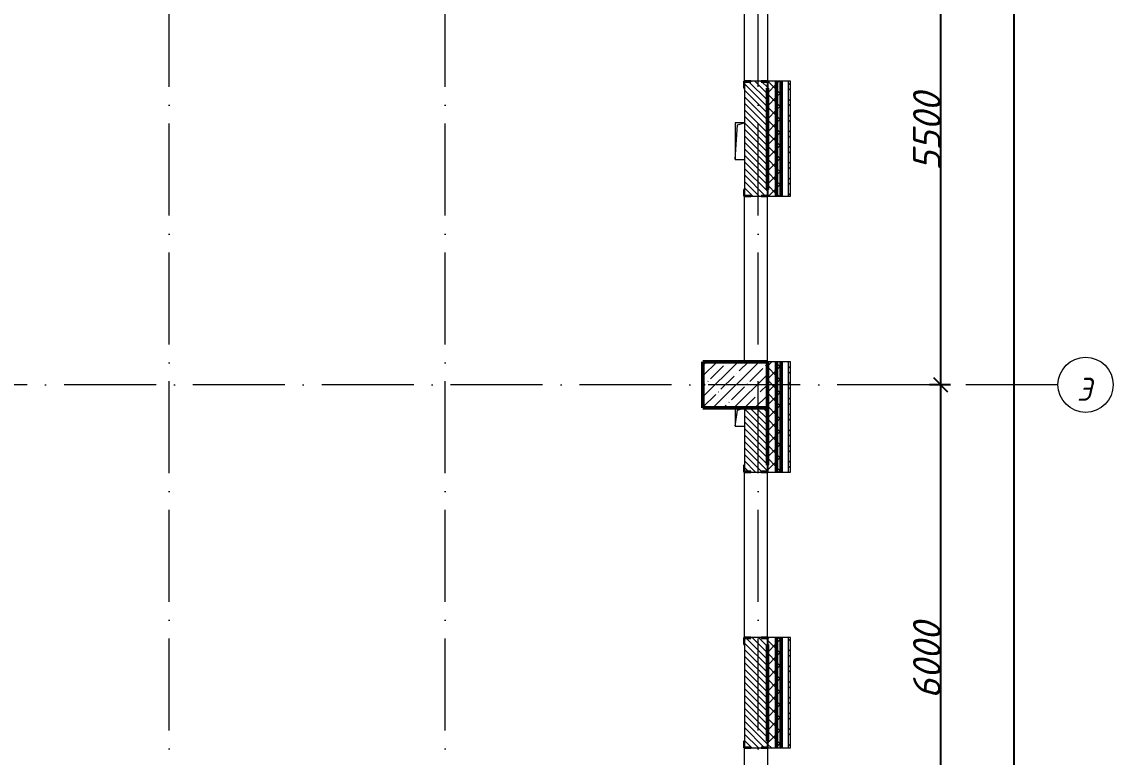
# Model space of a CAD drawing. Header units: millimetres. Extents: x -537608 to 253996, y -217170 to 186033.
# Drawn here: x -163237 to -151377, y 117615 to 125612 of the extents above; entities that cross this region are included whole.
import ezdxf

# ---------------------------------------------------------------- set-up
doc = ezdxf.new("R2010")
doc.units = ezdxf.units.MM
doc.linetypes.add('50_200_ШТРИХ_1Т_ш5_п1_п1_', pattern=[1400, 1000, -200, 0, -200])
for name, color, linetype, lineweight in [('A-____-____-DIMS', 7, 'Continuous', 9), ('A-GENM-____-MCUT', 7, 'Continuous', 25), ('A-GENM-____-OTLN', 7, 'Continuous', 9), ('A-GENM-____-OTLN-1', 7, 'Continuous', 25), ('A-WALL-____-MCUT-2', 7, 'Continuous', 50), ('A-WALL-____-MCUT-3', 7, 'Continuous', 9), ('A-WALL-____-OTLN', 7, 'Continuous', 9), ('A-WALL-____-PATT-1', 7, 'Continuous', 9), ('A-WALL-FNSH-MCUT-1', 7, 'Continuous', 9), ('S-COLS-____-MCUT', 7, 'Continuous', 50), ('S-COLS-____-OTLN', 7, 'Continuous', 9), ('S-GRID-____-IDEN', 7, 'Continuous', 9), ('S-GRID-____-OTLN-1', 7, '50_200_ШТРИХ_1Т_ш5_п1_п1_', 9)]:
    doc.layers.add(name, color=color, linetype=linetype, lineweight=lineweight)
doc.styles.add('ISOCPEUR_I', font='isocpeui.ttf', dxfattribs={"height": 300})
doc.dimstyles.new('ISO-2_5_0_9К_БОЛЬШОЙ_ОСИ', dxfattribs={"dimscale": 304.8, "dimtxt": 248.995294, "dimasz": 0.492126, "dimexe": 0.393701, "dimexo": 0, "dimgap": 0, "dimtad": 1, "dimdec": 0, "dimzin": 0, "dimdsep": 46, "dimtxsty": 'ISOCPEUR_I', "dimblk1": 'OBLIQUE', "dimblk2": 'OBLIQUE', "dimsah": 1, "dimcen": 0.09, "dimdle": 0.393701, "dimazin": 0, "dimtfac": 1, "dimtdec": 4, "dimtix": 1, "dimtmove": 0, "dimatfit": 3, "dimfxl": 1, "dimtvp": 1, "dimtolj": 1, "dimtzin": 0, "dimarcsym": 2})
pattern_1 = [(135, (-178684.97, 83184.237), (-35.35534, -35.35534), [])]
pattern_2 = [(45, (-178684.97, 83184.24), (-85.53659, 85.53659), []), (45, (-178627.95, 83184.24), (-85.53659, 85.53659), [])]
pattern_3 = [(45, (-178684.97, 83184.24), (-70.71068, 70.71068), []), (135, (-178684.97, 83184.24), (-70.71068, -70.71068), [])]

# ---------------------------------------------------------------- blocks, each defined once
blk = doc.blocks.new('BSC_Колонна _Прямоугольная - 500х700-V8-АР1_План отверстий 3 этажа в осях 1-64_А-ГГ')
at = {"layer": 'S-COLS-____-OTLN'}
h = blk.add_hatch(dxfattribs=at)
h.set_pattern_fill('FP_42', color=256, style=0, pattern_type=2)
h.set_pattern_definition([(315, (-38481.04, 23200), (114.04925, 114.04925), []), (315, (-38481.04, 23085.95), (114.04925, 114.04925), [201.613, -40.323, 3.353, -36.97])])
h.paths.add_polyline_path([(-250, 237), (-250, -350), (250, -350), (250, 350), (-250, 350)], flags=0)
at = {"layer": 'S-COLS-____-MCUT'}
for p, q in [((250, 350), (-250, 350)), ((-250, 350), (-250, -350)), ((250, -350), (250, 350)), ((-250, -350), (250, -350))]:
    blk.add_line(p, q, dxfattribs=at)
blk = doc.blocks.new('Фахверк_СКБ_Уголок - 250_2700-27497298-АР1_План отверстий 3 этажа в осях 1-64_А-ГГ')
at = {"layer": 'A-GENM-____-MCUT'}
for p, q in [((200, 181), (125, 181)), ((125, 181), (125, 106)), ((131, 106), (131, 175)), ((131, 175), (200, 175)), ((200, 175), (200, 181)), ((125, 106), (131, 106)), ((131, -6), (125, -6)), ((125, -6), (125, -81)), ((125, -81), (200, -81)), ((131, -75), (131, -6)), ((200, -75), (131, -75)), ((200, -81), (200, -75))]:
    blk.add_line(p, q, dxfattribs=at)
blk = doc.blocks.new('AR_Отверстие прямоугольное _в плите_ - AR_Отверстие прямоугольное _в плите_-V178-АР1_План отверстий 3 этажа в осях 1-64_А-ГГ')
at = {"layer": 'A-GENM-____-OTLN'}
for p, q in [((-50, 100), (-50, -100)), ((-50, -100), (-25, 75)), ((-25, 75), (50, 100)), ((-50, -100), (50, -100))]:
    blk.add_line(p, q, dxfattribs=at)
blk = doc.blocks.new('AR_Отверстие прямоугольное _в плите_ - AR_Отверстие прямоугольное _в плите_-30510902-АР1_План отверстий 3 этажа в осях 1-64_А-ГГ')
at = {"layer": 'A-GENM-____-OTLN'}
for p, q in [((50, 200), (-50, 200)), ((-50, 200), (-50, -200)), ((-50, -200), (-25, 175)), ((-25, 175), (50, 200)), ((-50, -200), (50, -200))]:
    blk.add_line(p, q, dxfattribs=at)
blk = doc.blocks.new('Ось сетки - Круг_Ø6_00__ISO-2_5_0_9K_-25732049-АР1_План отверстий 3 этажа в осях 1-64_А-ГГ')
at = {"layer": 'S-GRID-____-IDEN'}
blk.add_circle((0, 0), 3, dxfattribs=at)
blk = doc.blocks.new('_Oblique')
at = {"color": 0, "linetype": 'ByBlock', "lineweight": -2}
blk.add_line((-0.5, -0.5), (0.5, 0.5), dxfattribs=at)
blk = doc.blocks.new('*D1170')
at = {"layer": 'A-____-____-DIMS', "color": 0, "lineweight": -2, "transparency": 16777216}
for p, q in [((-153252, 127285), (-153252, 121545)), ((-153146, 127165), (-153372, 127165)), ((-153146, 121665), (-153372, 121665))]:
    blk.add_line(p, q, dxfattribs=at)
at = {"layer": 'Defpoints', "color": 0, "transparency": 16777216}
for p in [(-153146, 127165), (-153252, 121665), (-153146, 121665)]:
    blk.add_point(p, dxfattribs=at)
at = {"layer": 'A-____-____-DIMS', "color": 0, "lineweight": -2, "transparency": 16777216, "xscale": 150, "yscale": 150, "zscale": 150}
for p, rotation in [((-153252, 127165), 90), ((-153252, 121665), 270)]:
    blk.add_blockref('_Oblique', p, dxfattribs=dict(at, rotation=rotation))
at = {"layer": 'A-____-____-DIMS', "color": 0, "transparency": 16777216, "insert": (-153402, 124415), "char_height": 300, "width": 758.48, "attachment_point": 5, "rotation": 90, "style": 'ISOCPEUR_I'}
blk.add_mtext('\\A1;5500', dxfattribs=at)
blk = doc.blocks.new('*D1171')
at = {"layer": 'A-____-____-DIMS', "color": 0, "lineweight": -2, "transparency": 16777216}
for p, q in [((-153252, 121785), (-153252, 115545)), ((-153146, 121665), (-153372, 121665)), ((-153146, 115665), (-153372, 115665))]:
    blk.add_line(p, q, dxfattribs=at)
at = {"layer": 'Defpoints', "color": 0, "transparency": 16777216}
for p in [(-153146, 121665), (-153252, 115665), (-153146, 115665)]:
    blk.add_point(p, dxfattribs=at)
at = {"layer": 'A-____-____-DIMS', "color": 0, "lineweight": -2, "transparency": 16777216, "xscale": 150, "yscale": 150, "zscale": 150}
for p, rotation in [((-153252, 121665), 90), ((-153252, 115665), 270)]:
    blk.add_blockref('_Oblique', p, dxfattribs=dict(at, rotation=rotation))
at = {"layer": 'A-____-____-DIMS', "color": 0, "transparency": 16777216, "insert": (-153402, 118665), "char_height": 300, "width": 758.48, "attachment_point": 5, "rotation": 90, "style": 'ISOCPEUR_I'}
blk.add_mtext('\\A1;6000', dxfattribs=at)
blk = doc.blocks.new('*D1176')
at = {"layer": 'A-____-____-DIMS', "color": 0, "lineweight": -2, "transparency": 16777216}
for p, q in [((-152452, 97245), (-152452, 130935)), ((-152559, 130815), (-152332, 130815)), ((-152559, 97365), (-152332, 97365))]:
    blk.add_line(p, q, dxfattribs=at)
at = {"layer": 'Defpoints', "color": 0, "transparency": 16777216}
for p in [(-152559, 130815), (-152452, 130815), (-152559, 97365)]:
    blk.add_point(p, dxfattribs=at)
at = {"layer": 'A-____-____-DIMS', "color": 0, "lineweight": -2, "transparency": 16777216, "xscale": 150, "yscale": 150, "zscale": 150}
for p, rotation in [((-152452, 130815), 90), ((-152452, 97365), 270)]:
    blk.add_blockref('_Oblique', p, dxfattribs=dict(at, rotation=rotation))
at = {"layer": 'A-____-____-DIMS', "color": 0, "transparency": 16777216, "insert": (-152602, 114090), "char_height": 300, "width": 971.08, "attachment_point": 5, "rotation": 90, "style": 'ISOCPEUR_I'}
blk.add_mtext('\\A1;33450', dxfattribs=at)

msp = doc.modelspace()

# ---------------------------------------------------------------- hatches: boundary and pattern name
at = {"layer": 'A-WALL-____-PATT-1'}
h = msp.add_hatch(dxfattribs=at)
h.set_pattern_fill('FP_3', color=256, style=0, pattern_type=2)
h.set_pattern_definition(pattern_2)
h.paths.add_polyline_path([(-154884.9702, 124735.2788), (-154884.9702, 124965.2788), (-154904.9702, 124965.2788), (-154904.9702, 124735.2788)], flags=0)
h.paths.add_polyline_path([(-154884.9702, 126765.2788), (-154884.9702, 131165.2788), (-154904.9702, 131165.2788), (-154904.9702, 126765.2788)], flags=0)
h = msp.add_hatch(dxfattribs=at)
h.set_pattern_fill('FP_1', color=256, style=0, pattern_type=2)
h.set_pattern_definition(pattern_3)
h.paths.add_polyline_path([(-155034.9702, 92715.2788), (-155034.9702, 94915.2788), (-155128.9702, 94915.2788), (-155128.9702, 94840.2788), (-155134.9702, 94840.2788), (-155134.9702, 92715.2788)], flags=0)
h.paths.add_polyline_path([(-155034.9702, 96715.2788), (-155034.9702, 97915.2788), (-155128.9702, 97915.2788), (-155128.9702, 97840.2788), (-155134.9702, 97840.2788), (-155134.9702, 96790.2788), (-155128.9702, 96790.2788), (-155128.9702, 96715.2788)], flags=0)
h.paths.add_polyline_path([(-155034.9702, 99715.2788), (-155034.9702, 100915.2788), (-155134.9702, 100915.2788), (-155134.9702, 99790.2788), (-155128.9702, 99790.2788), (-155128.9702, 99715.2788)], flags=0)
h.paths.add_polyline_path([(-155034.9702, 102715.2788), (-155034.9702, 103915.2788), (-155128.9702, 103915.2788), (-155128.9702, 103840.2788), (-155134.9702, 103840.2788), (-155134.9702, 102790.2788), (-155128.9702, 102790.2788), (-155128.9702, 102715.2788)], flags=0)
h.paths.add_polyline_path([(-155134.9702, 105715.2788), (-155034.9702, 105715.2788), (-155034.9702, 106915.2788), (-155128.9702, 106915.2788), (-155128.9702, 106840.2788), (-155134.9702, 106840.2788), (-155134.9702, 106215.2788)], flags=0)
h.paths.add_polyline_path([(-155128.9702, 108715.2788), (-155034.9702, 108715.2788), (-155034.9702, 109915.2788), (-155134.9702, 109915.2788), (-155134.9702, 108790.2788), (-155128.9702, 108790.2788), (-155128.9702, 108721.2788)], flags=0)
h.paths.add_polyline_path([(-155128.9702, 111715.2788), (-155034.9702, 111715.2788), (-155034.9702, 112915.2788), (-155128.9702, 112915.2788), (-155128.9702, 112840.2788), (-155134.9702, 112840.2788), (-155134.9702, 111790.2788), (-155128.9702, 111790.2788), (-155128.9702, 111721.2788)], flags=0)
h.paths.add_polyline_path([(-155128.9702, 114715.2788), (-155034.9702, 114715.2788), (-155034.9702, 115915.2788), (-155134.9702, 115915.2788), (-155134.9702, 114790.2788), (-155128.9702, 114790.2788), (-155128.9702, 114721.2788)], flags=0)
h.paths.add_polyline_path([(-155034.9702, 117715.2788), (-155034.9702, 118915.2788), (-155128.9702, 118915.2788), (-155128.9702, 118840.2788), (-155134.9702, 118840.2788), (-155134.9702, 117790.2788), (-155128.9702, 117790.2788), (-155128.9702, 117715.2788)], flags=0)
h.paths.add_polyline_path([(-155128.9702, 120715.2788), (-155034.9702, 120715.2788), (-155034.9702, 121915.2788), (-155134.9702, 121915.2788), (-155134.9702, 120790.2788), (-155128.9702, 120790.2788), (-155128.9702, 120721.2788)], flags=0)
h.paths.add_polyline_path([(-155034.9702, 123715.2788), (-155034.9702, 124965.2788), (-155128.9702, 124965.2788), (-155128.9702, 124890.2788), (-155134.9702, 124890.2788), (-155134.9702, 123790.2788), (-155128.9702, 123790.2788), (-155128.9702, 123715.2788)], flags=0)
h.paths.add_polyline_path([(-155034.9702, 126765.2788), (-155034.9702, 130915.2788), (-155134.9702, 130915.2788), (-155134.9702, 126765.2788)], flags=0)
h = msp.add_hatch(dxfattribs=at)
h.set_pattern_fill('FP_1', color=256, style=0, pattern_type=2)
h.set_pattern_definition(pattern_3)
h.paths.add_polyline_path([(-154984.9702, 92715.2788), (-154984.9702, 94915.2788), (-155034.9702, 94915.2788), (-155034.9702, 92715.2788)], flags=0)
h.paths.add_polyline_path([(-154984.9702, 96715.2788), (-154984.9702, 97915.2788), (-155034.9702, 97915.2788), (-155034.9702, 96715.2788)], flags=0)
h.paths.add_polyline_path([(-154984.9702, 99715.2788), (-154984.9702, 100915.2788), (-155034.9702, 100915.2788), (-155034.9702, 99715.2788)], flags=0)
h.paths.add_polyline_path([(-154984.9702, 102715.2788), (-154984.9702, 103915.2788), (-155034.9702, 103915.2788), (-155034.9702, 102715.2788)], flags=0)
h.paths.add_polyline_path([(-154984.9702, 105715.2788), (-154984.9702, 106915.2788), (-155034.9702, 106915.2788), (-155034.9702, 105715.2788)], flags=0)
h.paths.add_polyline_path([(-155034.9702, 108715.2788), (-154984.9702, 108715.2788), (-154984.9702, 109915.2788), (-155034.9702, 109915.2788), (-155034.9702, 109719.2014)], flags=0)
h.paths.add_polyline_path([(-155034.9702, 111715.2788), (-154984.9702, 111715.2788), (-154984.9702, 112915.2788), (-155034.9702, 112915.2788)], flags=0)
h.paths.add_polyline_path([(-154984.9702, 114715.2788), (-154984.9702, 115915.2788), (-155034.9702, 115915.2788), (-155034.9702, 114715.2788)], flags=0)
h.paths.add_polyline_path([(-155034.9702, 117715.2788), (-154984.9702, 117715.2788), (-154984.9702, 118915.2788), (-155034.9702, 118915.2788), (-155034.9702, 118319.5052)], flags=0)
h.paths.add_polyline_path([(-155034.9702, 120715.2788), (-154984.9702, 120715.2788), (-154984.9702, 121915.2788), (-155034.9702, 121915.2788), (-155034.9702, 121759.6267)], flags=0)
h.paths.add_polyline_path([(-154984.9702, 123715.2788), (-154984.9702, 124965.2788), (-155034.9702, 124965.2788), (-155034.9702, 123715.2788)], flags=0)
h.paths.add_polyline_path([(-154984.9702, 126765.2788), (-154984.9702, 130915.2788), (-155034.9702, 130915.2788), (-155034.9702, 126765.2788)], flags=0)
h = msp.add_hatch(dxfattribs=at)
h.set_pattern_fill('FP_6', color=256, style=0, pattern_type=2)
h.set_pattern_definition(pattern_1)
h.paths.add_polyline_path([(-155315.9702, 123715.2788), (-155203.9702, 123715.2788), (-155203.9702, 123721.2788), (-155134.9702, 123721.2788), (-155134.9702, 124959.2788), (-155203.9702, 124959.2788), (-155203.9702, 124965.2788), (-155315.9702, 124965.2788), (-155315.9702, 124959.2788), (-155384.9702, 124959.2788), (-155384.9702, 123721.2788), (-155315.9702, 123721.2788)], flags=0)
h = msp.add_hatch(dxfattribs=at)
h.set_pattern_fill('FP_3', color=256, style=0, pattern_type=2)
h.set_pattern_definition(pattern_2)
h.paths.add_polyline_path([(-154904.9702, 92905.2788), (-154884.9702, 92905.2788), (-154884.9702, 94915.2788), (-154904.9702, 94915.2788), (-154904.9702, 92948.6091)], flags=0)
h.paths.add_polyline_path([(-154884.9702, 96715.2788), (-154884.9702, 97915.2788), (-154904.9702, 97915.2788), (-154904.9702, 96715.2788)], flags=0)
h.paths.add_polyline_path([(-154884.9702, 99715.2788), (-154884.9702, 100915.2788), (-154904.9702, 100915.2788), (-154904.9702, 99715.2788)], flags=0)
h.paths.add_polyline_path([(-154884.9702, 102715.2788), (-154884.9702, 103915.2788), (-154904.9702, 103915.2788), (-154904.9702, 102715.2788)], flags=0)
h.paths.add_polyline_path([(-154904.9702, 105715.2788), (-154884.9702, 105715.2788), (-154884.9702, 106915.2788), (-154904.9702, 106915.2788)], flags=0)
h.paths.add_polyline_path([(-154884.9702, 108715.2788), (-154884.9702, 109915.2788), (-154904.9702, 109915.2788), (-154904.9702, 108715.2788)], flags=0)
h.paths.add_polyline_path([(-154884.9702, 111715.2788), (-154884.9702, 112915.2788), (-154904.9702, 112915.2788), (-154904.9702, 111715.2788)], flags=0)
h.paths.add_polyline_path([(-154904.9702, 114715.2788), (-154884.9702, 114715.2788), (-154884.9702, 115915.2788), (-154904.9702, 115915.2788), (-154904.9702, 114879.3837)], flags=0)
h.paths.add_polyline_path([(-154884.9702, 117715.2788), (-154884.9702, 118915.2788), (-154904.9702, 118915.2788), (-154904.9702, 117715.2788)], flags=0)
h.paths.add_polyline_path([(-154884.9702, 120715.2788), (-154884.9702, 121915.2788), (-154904.9702, 121915.2788), (-154904.9702, 120715.2788)], flags=0)
h.paths.add_polyline_path([(-154904.9702, 123715.2788), (-154884.9702, 123715.2788), (-154884.9702, 124735.2788), (-154904.9702, 124735.2788), (-154904.9702, 124339.7178)], flags=0)
h = msp.add_hatch(dxfattribs=at)
h.set_pattern_fill('FP_6', color=256, style=0, pattern_type=2)
h.set_pattern_definition(pattern_1)
h.paths.add_polyline_path([(-155203.9702, 117715.2788), (-155203.9702, 117721.2788), (-155134.9702, 117721.2788), (-155134.9702, 118909.2788), (-155203.9702, 118909.2788), (-155203.9702, 118915.2788), (-155315.9702, 118915.2788), (-155315.9702, 118909.2788), (-155384.9702, 118909.2788), (-155384.9702, 117721.2788), (-155315.9702, 117721.2788), (-155315.9702, 117715.2788)], flags=0)
h.paths.add_polyline_path([(-155203.9702, 120715.2788), (-155203.9702, 120721.2788), (-155134.9702, 120721.2788), (-155134.9702, 121415.2788), (-155384.9702, 121415.2788), (-155384.9702, 120721.2788), (-155315.9702, 120721.2788), (-155315.9702, 120715.2788)], flags=0)

# ---------------------------------------------------------------- linework, layer by layer
at = {"layer": 'A-WALL-____-MCUT-2'}
for p, q in [((-155134.9702, 123790.2788), (-155134.9702, 124890.2788)), ((-155034.9702, 123715.2788), (-155034.9702, 124965.2788)), ((-154984.9702, 123715.2788), (-154984.9702, 124965.2788)), ((-155034.9702, 120715.2788), (-155034.9702, 121915.2788)), ((-154984.9702, 120715.2788), (-154984.9702, 121915.2788)), ((-155134.9702, 121415.2788), (-155134.9702, 120790.2788)), ((-155134.9702, 118840.2788), (-155134.9702, 117790.2788)), ((-155034.9702, 117715.2788), (-155034.9702, 118915.2788)), ((-154984.9702, 117715.2788), (-154984.9702, 118915.2788))]:
    msp.add_line(p, q, dxfattribs=at)
at = {"layer": 'A-WALL-____-MCUT-3'}
for p, q in [((-155384.9702, 124890.2788), (-155384.9702, 123790.2788)), ((-155203.9702, 124965.2788), (-155315.9702, 124965.2788)), ((-154904.9702, 124965.2788), (-155128.9702, 124965.2788)), ((-154904.9702, 123715.2788), (-154904.9702, 124965.2788)), ((-155315.9702, 123715.2788), (-155203.9702, 123715.2788)), ((-155128.9702, 123715.2788), (-154904.9702, 123715.2788)), ((-154904.9702, 121915.2788), (-155134.9702, 121915.2788)), ((-154904.9702, 120715.2788), (-154904.9702, 121915.2788)), ((-155384.9702, 121415.2788), (-155384.9702, 120790.2788)), ((-155315.9702, 120715.2788), (-155203.9702, 120715.2788)), ((-155128.9702, 120715.2788), (-154904.9702, 120715.2788)), ((-155384.9702, 118840.2788), (-155384.9702, 117790.2788)), ((-155203.9702, 118915.2788), (-155315.9702, 118915.2788)), ((-154904.9702, 118915.2788), (-155128.9702, 118915.2788)), ((-154904.9702, 117715.2788), (-154904.9702, 118915.2788)), ((-155315.9702, 117715.2788), (-155203.9702, 117715.2788)), ((-155128.9702, 117715.2788), (-154904.9702, 117715.2788))]:
    msp.add_line(p, q, dxfattribs=at)
at = {"layer": 'A-WALL-____-OTLN'}
for p, q in [((-155384.9702, 124965.2788), (-155384.9702, 126765.2788)), ((-155134.9702, 126765.2788), (-155134.9702, 124965.2788)), ((-155384.9702, 121915.2788), (-155384.9702, 123715.2788)), ((-155134.9702, 121915.2788), (-155134.9702, 123715.2788)), ((-155384.9702, 118915.2788), (-155384.9702, 120715.2788)), ((-155134.9702, 118915.2788), (-155134.9702, 120715.2788)), ((-155384.9702, 115915.2788), (-155384.9702, 117715.2788)), ((-155134.9702, 117715.2788), (-155134.9702, 115915.2788))]:
    msp.add_line(p, q, dxfattribs=at)
at = {"layer": 'A-WALL-FNSH-MCUT-1'}
for p, q in [((-154884.9702, 124965.2788), (-154904.9702, 124965.2788)), ((-154884.9702, 123715.2788), (-154884.9702, 124965.2788)), ((-154904.9702, 123715.2788), (-154884.9702, 123715.2788)), ((-154884.9702, 121915.2788), (-154904.9702, 121915.2788)), ((-154884.9702, 120715.2788), (-154884.9702, 121915.2788)), ((-154904.9702, 120715.2788), (-154884.9702, 120715.2788)), ((-154884.9702, 118915.2788), (-154904.9702, 118915.2788)), ((-154884.9702, 117715.2788), (-154884.9702, 118915.2788)), ((-154904.9702, 117715.2788), (-154884.9702, 117715.2788))]:
    msp.add_line(p, q, dxfattribs=at)
at = {"layer": 'S-GRID-____-OTLN-1'}
for p, q in [((-161634.9702, 78701.6305), (-161634.9702, 133065.1964)), ((-158634.9702, 78701.6305), (-158634.9702, 133065.1964)), ((-155234.9702, 78701.6305), (-155234.9702, 133065.1964)), ((-151977.231, 121665.2788), (-183353.7404, 121665.2788))]:
    msp.add_line(p, q, dxfattribs=at)

# ---------------------------------------------------------------- block references
at = {"layer": 'A-GENM-____-OTLN'}
for name, p in [('AR_Отверстие прямоугольное _в плите_ - AR_Отверстие прямоугольное _в плите_-30510902-АР1_План отверстий 3 этажа в осях 1-64_А-ГГ', (-155434.9702, 124315.2788)), ('AR_Отверстие прямоугольное _в плите_ - AR_Отверстие прямоугольное _в плите_-V178-АР1_План отверстий 3 этажа в осях 1-64_А-ГГ', (-155434.9702, 121315.2788))]:
    msp.add_blockref(name, p, dxfattribs=at)
at = {"layer": 'A-GENM-____-OTLN-1'}
for p, rotation in [((-155309.9702, 125090.2788), 269.9999999999999), ((-155209.9702, 123590.2788), 89.99999999999991), ((-155209.9702, 120590.2788), 89.99999999999991), ((-155309.9702, 119040.2788), 269.9999999999999), ((-155209.9702, 117590.2788), 89.99999999999991)]:
    msp.add_blockref('Фахверк_СКБ_Уголок - 250_2700-27497298-АР1_План отверстий 3 этажа в осях 1-64_А-ГГ', p, dxfattribs=dict(at, rotation=rotation))
at = {"layer": 'S-COLS-____-OTLN', "rotation": 89.9999999999999}
msp.add_blockref('BSC_Колонна _Прямоугольная - 500х700-V8-АР1_План отверстий 3 этажа в осях 1-64_А-ГГ', (-155484.9702, 121665.2788), dxfattribs=at)
at = {"layer": 'S-GRID-____-IDEN', "xscale": 99.99999999999993, "yscale": 99.99999999999993, "zscale": 99.99999999999993, "rotation": 89.99999999999982}
msp.add_blockref('Ось сетки - Круг_Ø6_00__ISO-2_5_0_9K_-25732049-АР1_План отверстий 3 этажа в осях 1-64_А-ГГ', (-151677.231, 121665.2788), dxfattribs=at)

# ---------------------------------------------------------------- texts
at = {"layer": 'S-GRID-____-IDEN', "insert": (-151770.0515, 121741.3547), "char_height": 250, "width": 223.670812, "attachment_point": 1, "style": 'ISOCPEUR_I'}
msp.add_mtext('\\fISOCPEUR|b0|i1|c204|p34|;\\W.9;Э', dxfattribs=at)

# ---------------------------------------------------------------- dimensions: what is measured, and where the dimension line sits
at = {"layer": 'A-____-____-DIMS'}
for base, p1, p2, override, picture, middle in [((-152452.4369, 130815.2788), (-152558.5029, 97365.2788), (-152558.5029, 130815.2788), {"dimpost": '<>', "dimfxl": 33450}, '*D1176', (-152602.4369, 114090.2788)), ((-153252.4369, 121665.2788), (-153146.3709, 127165.2788), (-153146.3709, 121665.2788), {"dimpost": '<>', "dimfxl": 5500}, '*D1170', (-153402.4369, 124415.2788)), ((-153252.4369, 115665.2788), (-153146.3709, 121665.2788), (-153146.3709, 115665.2788), {"dimpost": '<>', "dimfxl": 6000}, '*D1171', (-153402.4369, 118665.2788))]:
    dim = msp.add_linear_dim(base=base, p1=p1, p2=p2, angle=90, dimstyle='ISO-2_5_0_9К_БОЛЬШОЙ_ОСИ', override=override, dxfattribs=at)
    dim.commit()
    dim.dimension.update_dxf_attribs({"geometry": picture, "text_midpoint": middle})

doc.saveas('drawing.dxf')
